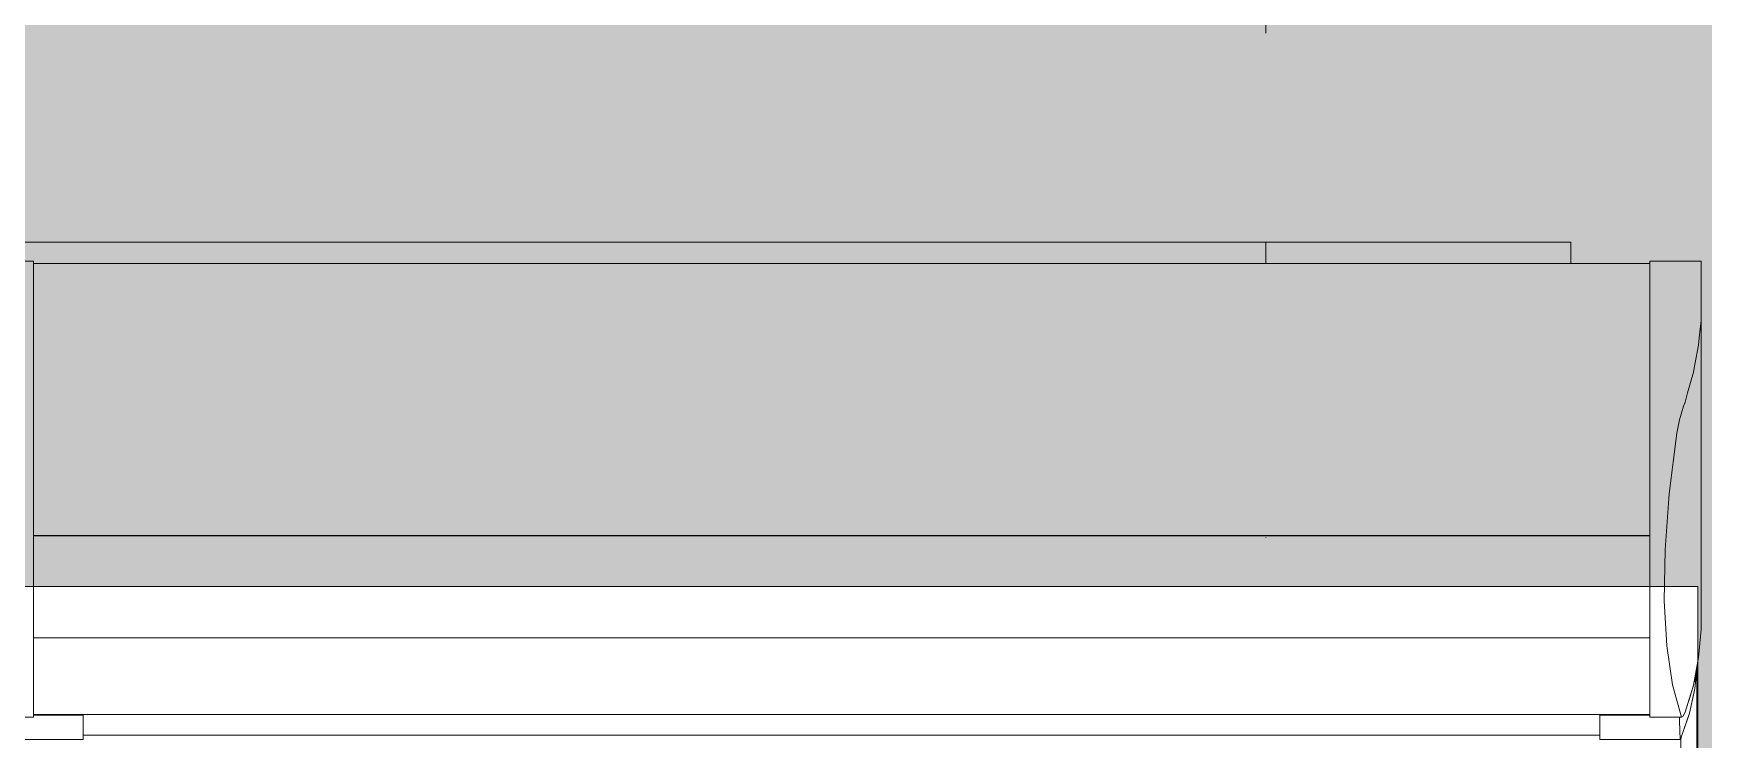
# Model space of a CAD drawing. Header units: metres. Extents: x -4 to 206, y -18 to 45.
# Drawn here: x 47.012 to 47.843, y -9.554 to -9.203 of the extents above; entities that cross this region are included whole.
import ezdxf

# ---------------------------------------------------------------- set-up
doc = ezdxf.new("R2010")
doc.units = ezdxf.units.M
doc.header["$MEASUREMENT"] = 0
doc.set_wipeout_variables(frame=1)
doc.linetypes.add('Untersicht', pattern=[0.001, 0.0005, -0.0005])
doc.linetypes.add('Wipeout_Contour', pattern=[1, 0, -1])
for name, color, linetype in [('3._DD PP STG2_4_325 Dachfenster', 7, 'Continuous'), ('3._DD PP STG2_4_330 Dachaufbau', 7, 'Continuous'), ('3._DD PP STG2_4_851 Marker Schnitt', 7, 'Continuous')]:
    doc.layers.add(name, color=color, linetype=linetype)

msp = doc.modelspace()

# ---------------------------------------------------------------- linework, layer by layer
at = {"layer": '3._DD PP STG2_4_851 Marker Schnitt', "color": 7, "linetype": 'Untersicht', "lineweight": 13, "ltscale": 1000}
msp.add_line((47.62503, 1.99629), (47.62503, -15.64871), dxfattribs=at)

# ---------------------------------------------------------------- next in the draw order: wipeouts: each hides what was drawn before it
at = {"color": 254, "linetype": 'Wipeout_Contour', "lineweight": 0, "ltscale": 818.958107}
msp.add_wipeout([(46.2301, -9.30685), (47.77669, -9.30685), (47.77669, -9.31752), (47.81599, -9.31752), (47.81599, -9.31632), (47.84162, -9.31632), (47.84163, -9.31844), (47.84163, -9.40994), (47.84159, -9.48362), (47.84159, -9.48471), (47.84159, -9.49959), (47.84029, -9.5135), (47.83985, -9.51582), (47.83985, -9.95756), (47.8601, -9.95756), (47.8601, -9.20311), (46.2301, -9.20311)], dxfattribs=at).dxf.layer = '3._DD PP STG2_4_325 Dachfenster'

# ---------------------------------------------------------------- next in the draw order: hatches: boundary and pattern name
at = {"layer": '3._DD PP STG2_4_325 Dachfenster', "linetype": 'Continuous', "lineweight": 0, "true_color": 0x000000}
msp.add_hatch(color=18, dxfattribs=at).paths.add_polyline_path([(47.83949, -9.51854), (47.83949, -9.95756), (47.83985, -9.51582), (47.83969, -9.51665)])

# ---------------------------------------------------------------- next in the draw order: linework, layer by layer
at = {"layer": '3._DD PP STG2_4_325 Dachfenster', "color": 7, "linetype": 'Continuous', "lineweight": 13, "ltscale": 1000, "true_color": 0xf4f4f4, "flags": 128}
for points in [[(46.2301, -9.30685), (47.77669, -9.30685)], [(47.77669, -9.31752), (47.77669, -9.30685)], [(47.83985, -9.51582), (47.83985, -9.95756)]]:
    msp.add_lwpolyline(points, dxfattribs=at)

# ---------------------------------------------------------------- next in the draw order: wipeouts: each hides what was drawn before it
at = {"color": 254, "linetype": 'Wipeout_Contour', "lineweight": 0, "ltscale": 191.667598}
msp.add_wipeout([(47.01199, -9.31632), (46.98636, -9.31632), (46.98637, -9.32367), (47.01199, -9.32367)], dxfattribs=at).dxf.layer = '3._DD PP STG2_4_325 Dachfenster'
at = {"color": 254, "linetype": 'Wipeout_Contour', "lineweight": 0, "ltscale": 194.924364}
msp.add_wipeout([(47.81599, -9.31632), (47.81599, -9.32367), (47.84161, -9.32367), (47.84162, -9.31632)], dxfattribs=at).dxf.layer = '3._DD PP STG2_4_325 Dachfenster'
at = {"color": 254, "linetype": 'Wipeout_Contour', "lineweight": 0, "ltscale": 243.192729}
msp.add_wipeout([(47.81599, -9.34276), (47.81599, -9.35457), (47.84064, -9.35457), (47.84159, -9.34595), (47.84159, -9.34276)], dxfattribs=at).dxf.layer = '3._DD PP STG2_4_325 Dachfenster'
at = {"color": 254, "linetype": 'Wipeout_Contour', "lineweight": 0, "ltscale": 195.243449}
msp.add_wipeout([(47.81599, -9.40188), (47.81599, -9.432), (47.82569, -9.432), (47.82943, -9.40188)], dxfattribs=at).dxf.layer = '3._DD PP STG2_4_325 Dachfenster'
at = {"color": 254, "linetype": 'Wipeout_Contour', "lineweight": 0, "ltscale": 193.432988}
msp.add_wipeout([(47.01199, -9.48023), (47.01199, -9.5037), (47.81599, -9.5037), (47.81599, -9.48023)], dxfattribs=at).dxf.layer = '3._DD PP STG2_4_325 Dachfenster'
at = {"color": 254, "linetype": 'Wipeout_Contour', "lineweight": 0, "ltscale": 192.157805}
msp.add_wipeout([(46.99829, -9.55429), (46.99829, -10.12618), (47.03509, -10.12618), (47.03509, -9.55429)], dxfattribs=at).dxf.layer = '3._DD PP STG2_4_325 Dachfenster'
at = {"color": 254, "linetype": 'Wipeout_Contour', "lineweight": 0, "ltscale": 195.193316}
msp.add_wipeout([(47.79119, -9.55429), (47.79119, -10.12492), (47.79289, -10.12618), (47.79289, -9.55429)], dxfattribs=at).dxf.layer = '3._DD PP STG2_4_325 Dachfenster'

# ---------------------------------------------------------------- next in the draw order: linework, layer by layer
at = {"layer": '3._DD PP STG2_4_325 Dachfenster', "color": 7, "linetype": 'Continuous', "lineweight": 13, "ltscale": 1000, "flags": 128}
msp.add_lwpolyline([(47.84163, -9.31844), (47.84162, -9.31632)], dxfattribs=at)

# ---------------------------------------------------------------- next in the draw order: wipeouts: each hides what was drawn before it
at = {"color": 254, "linetype": 'Wipeout_Contour', "lineweight": 0, "ltscale": 191.673904}
msp.add_wipeout([(47.01199, -9.32367), (46.98637, -9.32367), (46.98638, -9.33244), (47.01199, -9.33244)], dxfattribs=at).dxf.layer = '3._DD PP STG2_4_325 Dachfenster'
at = {"color": 254, "linetype": 'Wipeout_Contour', "lineweight": 0, "ltscale": 194.930514}
msp.add_wipeout([(47.81599, -9.33244), (47.8416, -9.33244), (47.84161, -9.32367), (47.81599, -9.32367)], dxfattribs=at).dxf.layer = '3._DD PP STG2_4_325 Dachfenster'
at = {"color": 254, "linetype": 'Wipeout_Contour', "lineweight": 0, "ltscale": 193.413446}
msp.add_wipeout([(47.81599, -9.45385), (47.01199, -9.45385), (47.01199, -9.48023), (47.81599, -9.48023)], dxfattribs=at).dxf.layer = '3._DD PP STG2_4_325 Dachfenster'
at = {"color": 254, "linetype": 'Wipeout_Contour', "lineweight": 0, "ltscale": 191.603849}
msp.add_wipeout([(47.00353, -9.50773), (47.00064, -9.52711), (47.01199, -9.52711), (47.01199, -9.50773)], dxfattribs=at).dxf.layer = '3._DD PP STG2_4_325 Dachfenster'
at = {"color": 254, "linetype": 'Wipeout_Contour', "lineweight": 0, "ltscale": 195.269593}
msp.add_wipeout([(47.79289, -9.55429), (47.79289, -10.12618), (47.82969, -10.12618), (47.82969, -9.55429)], dxfattribs=at).dxf.layer = '3._DD PP STG2_4_325 Dachfenster'

# ---------------------------------------------------------------- next in the draw order: wipeouts: each hides what was drawn before it
at = {"color": 254, "linetype": 'Wipeout_Contour', "lineweight": 0, "ltscale": 193.299997}
msp.add_wipeout([(47.01199, -9.31752), (47.01199, -9.32502), (47.81599, -9.32502), (47.81599, -9.31752)], dxfattribs=at).dxf.layer = '3._DD PP STG2_4_325 Dachfenster'
at = {"color": 254, "linetype": 'Wipeout_Contour', "lineweight": 0, "ltscale": 191.681358}
msp.add_wipeout([(47.01199, -9.33244), (46.98638, -9.33244), (46.98639, -9.34276), (47.01199, -9.34276)], dxfattribs=at).dxf.layer = '3._DD PP STG2_4_325 Dachfenster'
at = {"color": 254, "linetype": 'Wipeout_Contour', "lineweight": 0, "ltscale": 194.93782}
msp.add_wipeout([(47.81599, -9.33244), (47.81599, -9.34276), (47.84159, -9.34276), (47.8416, -9.33244)], dxfattribs=at).dxf.layer = '3._DD PP STG2_4_325 Dachfenster'
at = {"color": 254, "linetype": 'Wipeout_Contour', "lineweight": 0, "ltscale": 193.402568}
msp.add_wipeout([(47.81599, -9.453), (47.01199, -9.453), (47.01199, -9.45357), (47.81599, -9.45357)], dxfattribs=at).dxf.layer = '3._DD PP STG2_4_325 Dachfenster'
at = {"color": 254, "linetype": 'Wipeout_Contour', "lineweight": 0, "ltscale": 191.693399}
msp.add_wipeout([(47.00353, -9.50773), (47.01199, -9.50773), (47.01199, -9.48525), (47.0048, -9.48525)], dxfattribs=at).dxf.layer = '3._DD PP STG2_4_325 Dachfenster'
at = {"color": 254, "linetype": 'Wipeout_Contour', "lineweight": 0, "ltscale": 193.48161}
msp.add_wipeout([(47.03679, -9.55383), (47.03679, -9.55433), (47.79119, -9.55433), (47.79119, -9.55383)], dxfattribs=at).dxf.layer = '3._DD PP STG2_4_325 Dachfenster'
at = {"color": 254, "linetype": 'Wipeout_Contour', "lineweight": 0, "ltscale": 243.670784}
msp.add_wipeout([(47.82969, -9.55429), (47.82969, -10.12618), (47.83149, -10.12522), (47.83149, -9.55355), (47.83124, -9.55421)], dxfattribs=at).dxf.layer = '3._DD PP STG2_4_325 Dachfenster'

# ---------------------------------------------------------------- next in the draw order: linework, layer by layer
at = {"layer": '3._DD PP STG2_4_325 Dachfenster', "color": 7, "linetype": 'Continuous', "lineweight": 13, "ltscale": 1000, "flags": 128}
for points in [[(47.01199, -9.31632), (46.98636, -9.31632)], [(47.01199, -9.31752), (47.81599, -9.31752)], [(47.84162, -9.31632), (47.81599, -9.31632)]]:
    msp.add_lwpolyline(points, dxfattribs=at)

# ---------------------------------------------------------------- next in the draw order: wipeouts: each hides what was drawn before it
at = {"color": 254, "linetype": 'Wipeout_Contour', "lineweight": 0, "ltscale": 193.306254}
msp.add_wipeout([(47.01199, -9.32502), (47.01199, -9.33371), (47.81599, -9.33371), (47.81599, -9.32502)], dxfattribs=at).dxf.layer = '3._DD PP STG2_4_325 Dachfenster'
at = {"color": 254, "linetype": 'Wipeout_Contour', "lineweight": 0, "ltscale": 191.589656}
msp.add_wipeout([(47.0023, -9.432), (47.00438, -9.45986), (47.01199, -9.45986), (47.01199, -9.432)], dxfattribs=at).dxf.layer = '3._DD PP STG2_4_325 Dachfenster'
at = {"color": 254, "linetype": 'Wipeout_Contour', "lineweight": 0, "ltscale": 244.477129}
msp.add_wipeout([(47.83149, -9.55355), (47.83149, -10.12522), (47.83549, -10.11327), (47.83549, -9.54167), (47.83169, -9.55303)], dxfattribs=at).dxf.layer = '3._DD PP STG2_4_325 Dachfenster'
at = {"color": 254, "linetype": 'Wipeout_Contour', "lineweight": 0, "ltscale": 193.480451}
msp.add_wipeout([(47.03679, -9.55215), (47.03679, -9.55309), (47.79119, -9.55309), (47.79119, -9.55215)], dxfattribs=at).dxf.layer = '3._DD PP STG2_4_325 Dachfenster'

# ---------------------------------------------------------------- next in the draw order: wipeouts: each hides what was drawn before it
at = {"color": 254, "linetype": 'Wipeout_Contour', "lineweight": 0, "ltscale": 191.498906}
msp.add_wipeout([(47.01199, -9.40188), (46.99856, -9.40188), (47.0023, -9.432), (47.01199, -9.432)], dxfattribs=at).dxf.layer = '3._DD PP STG2_4_325 Dachfenster'
at = {"color": 254, "linetype": 'Wipeout_Contour', "lineweight": 0, "ltscale": 244.458565}
msp.add_wipeout([(47.83549, -9.54167), (47.83549, -10.11327), (47.83819, -10.1011), (47.83819, -9.52981), (47.83569, -9.54108)], dxfattribs=at).dxf.layer = '3._DD PP STG2_4_325 Dachfenster'
at = {"color": 254, "linetype": 'Wipeout_Contour', "lineweight": 0, "ltscale": 145.331241}
msp.add_wipeout([(47.03679, -9.55383), (47.79119, -9.55383), (47.03679, -9.55342)], dxfattribs=at).dxf.layer = '3._DD PP STG2_4_325 Dachfenster'

# ---------------------------------------------------------------- next in the draw order: wipeouts: each hides what was drawn before it
at = {"color": 254, "linetype": 'Wipeout_Contour', "lineweight": 0, "ltscale": 244.378322}
msp.add_wipeout([(47.83819, -9.52981), (47.83819, -10.1011), (47.83949, -10.08885), (47.83949, -9.51854), (47.83839, -9.52891)], dxfattribs=at).dxf.layer = '3._DD PP STG2_4_325 Dachfenster'
at = {"color": 254, "linetype": 'Wipeout_Contour', "lineweight": 0, "ltscale": 195.345858}
msp.add_wipeout([(47.81599, -9.52711), (47.81599, -9.54309), (47.83185, -9.54309), (47.82734, -9.52711)], dxfattribs=at).dxf.layer = '3._DD PP STG2_4_325 Dachfenster'
at = {"color": 254, "linetype": 'Wipeout_Contour', "lineweight": 0, "ltscale": 193.478114}
msp.add_wipeout([(47.79119, -9.54868), (47.03679, -9.54868), (47.03679, -9.55063), (47.79119, -9.55063)], dxfattribs=at).dxf.layer = '3._DD PP STG2_4_325 Dachfenster'

# ---------------------------------------------------------------- next in the draw order: wipeouts: each hides what was drawn before it
at = {"color": 254, "linetype": 'Wipeout_Contour', "lineweight": 0, "ltscale": 195.295802}
msp.add_wipeout([(47.81599, -9.50773), (47.81599, -9.52711), (47.82734, -9.52711), (47.82445, -9.50773)], dxfattribs=at).dxf.layer = '3._DD PP STG2_4_325 Dachfenster'
at = {"color": 254, "linetype": 'Wipeout_Contour', "lineweight": 0, "ltscale": 193.47948}
msp.add_wipeout([(47.03679, -9.55215), (47.79119, -9.55215), (47.79119, -9.55063), (47.03679, -9.55063)], dxfattribs=at).dxf.layer = '3._DD PP STG2_4_325 Dachfenster'

# ---------------------------------------------------------------- next in the draw order: wipeouts: each hides what was drawn before it
at = {"color": 254, "linetype": 'Wipeout_Contour', "lineweight": 0, "ltscale": 584.38081}
msp.add_wipeout([(47.8236, -9.45986), (47.82318, -9.48525), (47.82445, -9.50773), (47.82734, -9.52711), (47.83185, -9.54309), (47.83249, -9.54281), (47.83359, -9.54064), (47.83359, -9.38653), (47.83283, -9.38844), (47.83074, -9.3953), (47.82943, -9.40188), (47.82569, -9.432)], dxfattribs=at).dxf.layer = '3._DD PP STG2_4_325 Dachfenster'
at = {"color": 254, "linetype": 'Wipeout_Contour', "lineweight": 0, "ltscale": 193.476429}
msp.add_wipeout([(47.03679, -9.54636), (47.03679, -9.54868), (47.79119, -9.54868), (47.79119, -9.54636)], dxfattribs=at).dxf.layer = '3._DD PP STG2_4_325 Dachfenster'

# ---------------------------------------------------------------- next in the draw order: wipeouts: each hides what was drawn before it
at = {"color": 254, "linetype": 'Wipeout_Contour', "lineweight": 0, "ltscale": 243.944637}
msp.add_wipeout([(47.83359, -9.38653), (47.83359, -9.54064), (47.83769, -9.52715), (47.83769, -9.3715), (47.83471, -9.38187)], dxfattribs=at).dxf.layer = '3._DD PP STG2_4_325 Dachfenster'
at = {"color": 254, "linetype": 'Wipeout_Contour', "lineweight": 0, "ltscale": 195.17333}
msp.add_wipeout([(47.81599, -9.48525), (47.81599, -9.50773), (47.82445, -9.50773), (47.82318, -9.48525)], dxfattribs=at).dxf.layer = '3._DD PP STG2_4_325 Dachfenster'
at = {"color": 254, "linetype": 'Wipeout_Contour', "lineweight": 0, "ltscale": 193.474429}
msp.add_wipeout([(47.03679, -9.54361), (47.03679, -9.54636), (47.79119, -9.54636), (47.79119, -9.54361)], dxfattribs=at).dxf.layer = '3._DD PP STG2_4_325 Dachfenster'

# ---------------------------------------------------------------- next in the draw order: wipeouts: each hides what was drawn before it
at = {"color": 254, "linetype": 'Wipeout_Contour', "lineweight": 0, "ltscale": 243.358203}
msp.add_wipeout([(47.81599, -9.36773), (47.81599, -9.38187), (47.83471, -9.38187), (47.83769, -9.3715), (47.83837, -9.36773)], dxfattribs=at).dxf.layer = '3._DD PP STG2_4_325 Dachfenster'
at = {"color": 254, "linetype": 'Wipeout_Contour', "lineweight": 0, "ltscale": 195.080932}
msp.add_wipeout([(47.81599, -9.38844), (47.81599, -9.3953), (47.83074, -9.3953), (47.83283, -9.38844)], dxfattribs=at).dxf.layer = '3._DD PP STG2_4_325 Dachfenster'
at = {"color": 254, "linetype": 'Wipeout_Contour', "lineweight": 0, "ltscale": 195.060494}
msp.add_wipeout([(47.81599, -9.48525), (47.82318, -9.48525), (47.8236, -9.45986), (47.81599, -9.45986)], dxfattribs=at).dxf.layer = '3._DD PP STG2_4_325 Dachfenster'
at = {"color": 254, "linetype": 'Wipeout_Contour', "lineweight": 0, "ltscale": 193.472656}
msp.add_wipeout([(47.03679, -9.54189), (47.03679, -9.54361), (47.79119, -9.54361), (47.79119, -9.54189)], dxfattribs=at).dxf.layer = '3._DD PP STG2_4_325 Dachfenster'

# ---------------------------------------------------------------- next in the draw order: wipeouts: each hides what was drawn before it
at = {"color": 254, "linetype": 'Wipeout_Contour', "lineweight": 0, "ltscale": 243.941937}
msp.add_wipeout([(47.84064, -9.35457), (47.84029, -9.35814), (47.84029, -9.5135), (47.84159, -9.49959), (47.84159, -9.34595)], dxfattribs=at).dxf.layer = '3._DD PP STG2_4_325 Dachfenster'
at = {"color": 254, "linetype": 'Wipeout_Contour', "lineweight": 0, "ltscale": 243.411723}
msp.add_wipeout([(47.81599, -9.38187), (47.81599, -9.38844), (47.83283, -9.38844), (47.83359, -9.38653), (47.83471, -9.38187)], dxfattribs=at).dxf.layer = '3._DD PP STG2_4_325 Dachfenster'
at = {"color": 254, "linetype": 'Wipeout_Contour', "lineweight": 0, "ltscale": 195.049096}
msp.add_wipeout([(47.81599, -9.3953), (47.81599, -9.40188), (47.82943, -9.40188), (47.83074, -9.3953)], dxfattribs=at).dxf.layer = '3._DD PP STG2_4_325 Dachfenster'
at = {"color": 254, "linetype": 'Wipeout_Contour', "lineweight": 0, "ltscale": 195.197894}
msp.add_wipeout([(47.81599, -9.432), (47.81599, -9.45986), (47.8236, -9.45986), (47.82569, -9.432)], dxfattribs=at).dxf.layer = '3._DD PP STG2_4_325 Dachfenster'
at = {"color": 254, "linetype": 'Wipeout_Contour', "lineweight": 0, "ltscale": 144.534444}
msp.add_wipeout([(47.01199, -9.54217), (47.03679, -9.54217), (47.01199, -9.54189)], dxfattribs=at).dxf.layer = '3._DD PP STG2_4_325 Dachfenster'
at = {"color": 254, "linetype": 'Wipeout_Contour', "lineweight": 0, "ltscale": 145.672606}
msp.add_wipeout([(47.81599, -9.54189), (47.79119, -9.54189), (47.81599, -9.54217)], dxfattribs=at).dxf.layer = '3._DD PP STG2_4_325 Dachfenster'

# ---------------------------------------------------------------- next in the draw order: wipeouts: each hides what was drawn before it
at = {"color": 254, "linetype": 'Wipeout_Contour', "lineweight": 0, "ltscale": 243.954443}
msp.add_wipeout([(47.83769, -9.52715), (47.84029, -9.5135), (47.84029, -9.35814), (47.83837, -9.36773), (47.83769, -9.3715)], dxfattribs=at).dxf.layer = '3._DD PP STG2_4_325 Dachfenster'
at = {"color": 254, "linetype": 'Wipeout_Contour', "lineweight": 0, "ltscale": 193.349936}
msp.add_wipeout([(47.81599, -9.38272), (47.01199, -9.38272), (47.01199, -9.3888), (47.81599, -9.3888)], dxfattribs=at).dxf.layer = '3._DD PP STG2_4_325 Dachfenster'
at = {"color": 254, "linetype": 'Wipeout_Contour', "lineweight": 0, "ltscale": 193.393782}
msp.add_wipeout([(47.01199, -9.43108), (47.01199, -9.45279), (47.81599, -9.45279), (47.81599, -9.43108)], dxfattribs=at).dxf.layer = '3._DD PP STG2_4_325 Dachfenster'
at = {"color": 254, "linetype": 'Wipeout_Contour', "lineweight": 0, "ltscale": 191.909354}
msp.add_wipeout([(46.99719, -9.54512), (46.99683, -9.55429), (47.03679, -9.55429), (47.03679, -9.54512)], dxfattribs=at).dxf.layer = '3._DD PP STG2_4_325 Dachfenster'
at = {"color": 254, "linetype": 'Wipeout_Contour', "lineweight": 0, "ltscale": 195.041347}
msp.add_wipeout([(47.79119, -9.55429), (47.83116, -9.55429), (47.83079, -9.54512), (47.79119, -9.54512)], dxfattribs=at).dxf.layer = '3._DD PP STG2_4_325 Dachfenster'

# ---------------------------------------------------------------- next in the draw order: linework, layer by layer
at = {"layer": '3._DD PP STG2_4_325 Dachfenster', "color": 7, "linetype": 'Continuous', "lineweight": 13, "ltscale": 1000, "flags": 128}
for points in [[(47.84159, -9.48362), (47.84163, -9.40994)], [(47.01199, -9.45279), (47.81599, -9.45279)], [(47.84159, -9.49826), (47.84159, -9.48362)], [(47.79119, -9.55215), (47.03679, -9.55215)], [(47.03679, -9.55429), (46.99683, -9.55429), (46.96119, -9.55429)]]:
    msp.add_lwpolyline(points, dxfattribs=at)
at = {"layer": '3._DD PP STG2_4_330 Dachaufbau', "color": 7, "linetype": 'Continuous', "lineweight": 18, "ltscale": 1000, "flags": 128}
msp.add_lwpolyline([(47.83985, -9.4782), (46.17985, -9.4782)], dxfattribs=at)

# ---------------------------------------------------------------- next in the draw order: wipeouts: each hides what was drawn before it
at = {"color": 254, "linetype": 'Wipeout_Contour', "lineweight": 0, "ltscale": 243.268023}
msp.add_wipeout([(47.81599, -9.35457), (47.81599, -9.36773), (47.83837, -9.36773), (47.84029, -9.35814), (47.84064, -9.35457)], dxfattribs=at).dxf.layer = '3._DD PP STG2_4_325 Dachfenster'
at = {"color": 254, "linetype": 'Wipeout_Contour', "lineweight": 0, "ltscale": 193.354802}
msp.add_wipeout([(47.01199, -9.3888), (47.01199, -9.39523), (47.81599, -9.39523), (47.81599, -9.3888)], dxfattribs=at).dxf.layer = '3._DD PP STG2_4_325 Dachfenster'
at = {"color": 254, "linetype": 'Wipeout_Contour', "lineweight": 0, "ltscale": 193.373729}
msp.add_wipeout([(47.81599, -9.40131), (47.01199, -9.40131), (47.01199, -9.43108), (47.81599, -9.43108)], dxfattribs=at).dxf.layer = '3._DD PP STG2_4_325 Dachfenster'
at = {"color": 254, "linetype": 'Wipeout_Contour', "lineweight": 0, "ltscale": 288.02811}
msp.add_wipeout([(46.99719, -9.54512), (47.03679, -9.54512), (47.03679, -9.54217), (47.01199, -9.54217), (47.01199, -9.54309), (46.99719, -9.54309)], dxfattribs=at).dxf.layer = '3._DD PP STG2_4_325 Dachfenster'
at = {"color": 254, "linetype": 'Wipeout_Contour', "lineweight": 0, "ltscale": 243.893235}
msp.add_wipeout([(47.83079, -9.54309), (47.83079, -9.54512), (47.83116, -9.55429), (47.83169, -9.55303), (47.83169, -9.54309)], dxfattribs=at).dxf.layer = '3._DD PP STG2_4_325 Dachfenster'

# ---------------------------------------------------------------- next in the draw order: linework, layer by layer
at = {"layer": '3._DD PP STG2_4_325 Dachfenster', "color": 7, "linetype": 'Continuous', "lineweight": 13, "ltscale": 1000, "flags": 128}
msp.add_lwpolyline([(47.84163, -9.40994), (47.84163, -9.31844)], dxfattribs=at)

# ---------------------------------------------------------------- next in the draw order: wipeouts: each hides what was drawn before it
at = {"color": 254, "linetype": 'Wipeout_Contour', "lineweight": 0, "ltscale": 193.322098}
msp.add_wipeout([(47.81599, -9.34397), (47.01199, -9.34397), (47.01199, -9.3557), (47.81599, -9.3557)], dxfattribs=at).dxf.layer = '3._DD PP STG2_4_325 Dachfenster'
at = {"color": 254, "linetype": 'Wipeout_Contour', "lineweight": 0, "ltscale": 193.359667}
msp.add_wipeout([(47.81599, -9.39523), (47.01199, -9.39523), (47.01199, -9.40131), (47.81599, -9.40131)], dxfattribs=at).dxf.layer = '3._DD PP STG2_4_325 Dachfenster'
at = {"color": 254, "linetype": 'Wipeout_Contour', "lineweight": 0, "ltscale": 243.576546}
msp.add_wipeout([(47.83569, -9.53373), (47.83569, -9.54108), (47.83839, -9.52891), (47.83839, -9.52347), (47.83769, -9.52715)], dxfattribs=at).dxf.layer = '3._DD PP STG2_4_325 Dachfenster'
at = {"color": 254, "linetype": 'Wipeout_Contour', "lineweight": 0, "ltscale": 292.22443}
msp.add_wipeout([(47.79119, -9.54217), (47.79119, -9.54512), (47.83079, -9.54512), (47.83079, -9.54309), (47.81599, -9.54309), (47.81599, -9.54217)], dxfattribs=at).dxf.layer = '3._DD PP STG2_4_325 Dachfenster'

# ---------------------------------------------------------------- next in the draw order: wipeouts: each hides what was drawn before it
at = {"color": 254, "linetype": 'Wipeout_Contour', "lineweight": 0, "ltscale": 193.313584}
msp.add_wipeout([(47.01199, -9.34397), (47.81599, -9.34397), (47.81599, -9.33371), (47.01199, -9.33371)], dxfattribs=at).dxf.layer = '3._DD PP STG2_4_325 Dachfenster'
at = {"color": 254, "linetype": 'Wipeout_Contour', "lineweight": 0, "ltscale": 193.331662}
msp.add_wipeout([(47.81599, -9.3557), (47.01199, -9.3557), (47.01199, -9.36864), (47.81599, -9.36864)], dxfattribs=at).dxf.layer = '3._DD PP STG2_4_325 Dachfenster'
at = {"color": 254, "linetype": 'Wipeout_Contour', "lineweight": 0, "ltscale": 146.83694}
msp.add_wipeout([(47.83839, -9.52347), (47.83839, -9.52891), (47.83969, -9.51666)], dxfattribs=at).dxf.layer = '3._DD PP STG2_4_325 Dachfenster'
at = {"color": 254, "linetype": 'Wipeout_Contour', "lineweight": 0, "ltscale": 193.465907}
msp.add_wipeout([(47.01199, -9.54189), (47.81599, -9.54189), (47.81599, -9.52576), (47.01199, -9.52576)], dxfattribs=at).dxf.layer = '3._DD PP STG2_4_325 Dachfenster'
at = {"color": 254, "linetype": 'Wipeout_Contour', "lineweight": 0, "ltscale": 292.88126}
msp.add_wipeout([(47.83169, -9.55303), (47.83569, -9.54108), (47.83569, -9.53373), (47.83359, -9.54064), (47.83249, -9.54281), (47.83185, -9.54309)], dxfattribs=at).dxf.layer = '3._DD PP STG2_4_325 Dachfenster'

# ---------------------------------------------------------------- next in the draw order: linework, layer by layer
at = {"layer": '3._DD PP STG2_4_325 Dachfenster', "color": 7, "linetype": 'Continuous', "lineweight": 13, "ltscale": 1000, "flags": 128}
for points in [[(47.84162, -9.31632), (47.84161, -9.32367), (47.8416, -9.33244), (47.84159, -9.34276), (47.84159, -9.34595), (47.84064, -9.35457), (47.84029, -9.35814), (47.83837, -9.36773), (47.83769, -9.3715), (47.83471, -9.38187), (47.83359, -9.38653), (47.83283, -9.38844), (47.83074, -9.3953), (47.82943, -9.40188), (47.82569, -9.432), (47.8236, -9.45986), (47.82318, -9.48525), (47.82445, -9.50773), (47.82734, -9.52711), (47.83185, -9.54309)], [(47.83249, -9.54281), (47.83359, -9.54064), (47.83769, -9.52715), (47.84029, -9.5135), (47.84159, -9.49959), (47.84159, -9.49826)], [(47.83124, -9.55421), (47.83169, -9.55303), (47.83569, -9.54108), (47.83839, -9.52891), (47.83969, -9.51666)], [(47.83949, -10.08885), (47.83949, -9.51854)], [(47.01199, -9.54309), (46.99613, -9.54309), (46.98599, -9.54309)], [(47.01199, -9.54189), (47.81599, -9.54189)], [(47.01199, -9.54217), (47.03679, -9.54217)], [(47.03679, -9.54217), (47.03679, -9.54512), (47.03679, -9.55429)], [(47.79119, -9.54217), (47.79119, -9.54512), (47.79119, -9.55429)], [(47.79119, -9.54217), (47.81599, -9.54217)], [(47.83185, -9.54309), (47.81599, -9.54309)], [(47.83079, -9.54309), (47.83079, -9.54512), (47.83116, -9.55429)], [(47.83185, -9.54309), (47.83249, -9.54281)], [(47.83149, -10.12522), (47.83149, -9.55355)], [(47.83116, -9.55429), (47.79119, -9.55429)]]:
    msp.add_lwpolyline(points, dxfattribs=at)
at = {"layer": '3._DD PP STG2_4_330 Dachaufbau', "color": 7, "linetype": 'Continuous', "lineweight": 18, "ltscale": 1000, "flags": 128}
msp.add_lwpolyline([(47.83985, -10.18371), (47.83985, -9.4782)], dxfattribs=at)

# ---------------------------------------------------------------- next in the draw order: wipeouts: each hides what was drawn before it
at = {"color": 254, "linetype": 'Wipeout_Contour', "lineweight": 0, "ltscale": 193.342143}
msp.add_wipeout([(47.01199, -9.36864), (47.01199, -9.38272), (47.81599, -9.38272), (47.81599, -9.36864)], dxfattribs=at).dxf.layer = '3._DD PP STG2_4_325 Dachfenster'
at = {"color": 254, "linetype": 'Wipeout_Contour', "lineweight": 0, "ltscale": 193.451218}
msp.add_wipeout([(47.81599, -9.50455), (47.01199, -9.50455), (47.01199, -9.52576), (47.81599, -9.52576)], dxfattribs=at).dxf.layer = '3._DD PP STG2_4_325 Dachfenster'

# ---------------------------------------------------------------- next in the draw order: wipeouts: each hides what was drawn before it
at = {"color": 254, "linetype": 'Wipeout_Contour', "lineweight": 0, "ltscale": 193.442452}
msp.add_wipeout([(47.01199, -9.5037), (47.01199, -9.50455), (47.81599, -9.50455), (47.81599, -9.5037)], dxfattribs=at).dxf.layer = '3._DD PP STG2_4_325 Dachfenster'

# ---------------------------------------------------------------- next in the draw order: hatches: boundary and pattern name
at = {"layer": '3._DD PP STG2_4_330 Dachaufbau', "linetype": 'Continuous', "lineweight": 0, "true_color": 0x000000}
msp.add_hatch(color=18, dxfattribs=at).paths.add_polyline_path([(48.05503, -10.18371), (48.05503, -8.8687), (45.81503, -8.8687), (45.81503, -10.18371), (46.17985, -10.18371), (46.17985, -9.4782), (47.83985, -9.4782), (47.83985, -10.18371)])

# ---------------------------------------------------------------- next in the draw order: linework, layer by layer
at = {"layer": '3._DD PP STG2_4_325 Dachfenster', "color": 7, "linetype": 'Continuous', "lineweight": 13, "ltscale": 1000, "flags": 128}
for points in [[(47.01199, -9.31632), (47.01199, -9.32367), (47.01199, -9.33244), (47.01199, -9.34276), (47.01199, -9.35457), (47.01199, -9.36773), (47.01199, -9.38187), (47.01199, -9.38844), (47.01199, -9.3953), (47.01199, -9.40188), (47.01199, -9.432), (47.01199, -9.45986), (47.01199, -9.48525), (47.01199, -9.50773), (47.01199, -9.52711), (47.01199, -9.54309)], [(47.81599, -9.31632), (47.81599, -9.32367), (47.81599, -9.33244), (47.81599, -9.34276), (47.81599, -9.35457), (47.81599, -9.36773), (47.81599, -9.38187), (47.81599, -9.38844), (47.81599, -9.3953), (47.81599, -9.40188), (47.81599, -9.432), (47.81599, -9.45986), (47.81599, -9.48525), (47.81599, -9.50773), (47.81599, -9.52711), (47.81599, -9.54309)], [(47.01199, -9.5037), (47.81599, -9.5037)]]:
    msp.add_lwpolyline(points, dxfattribs=at)

doc.saveas('drawing.dxf')
